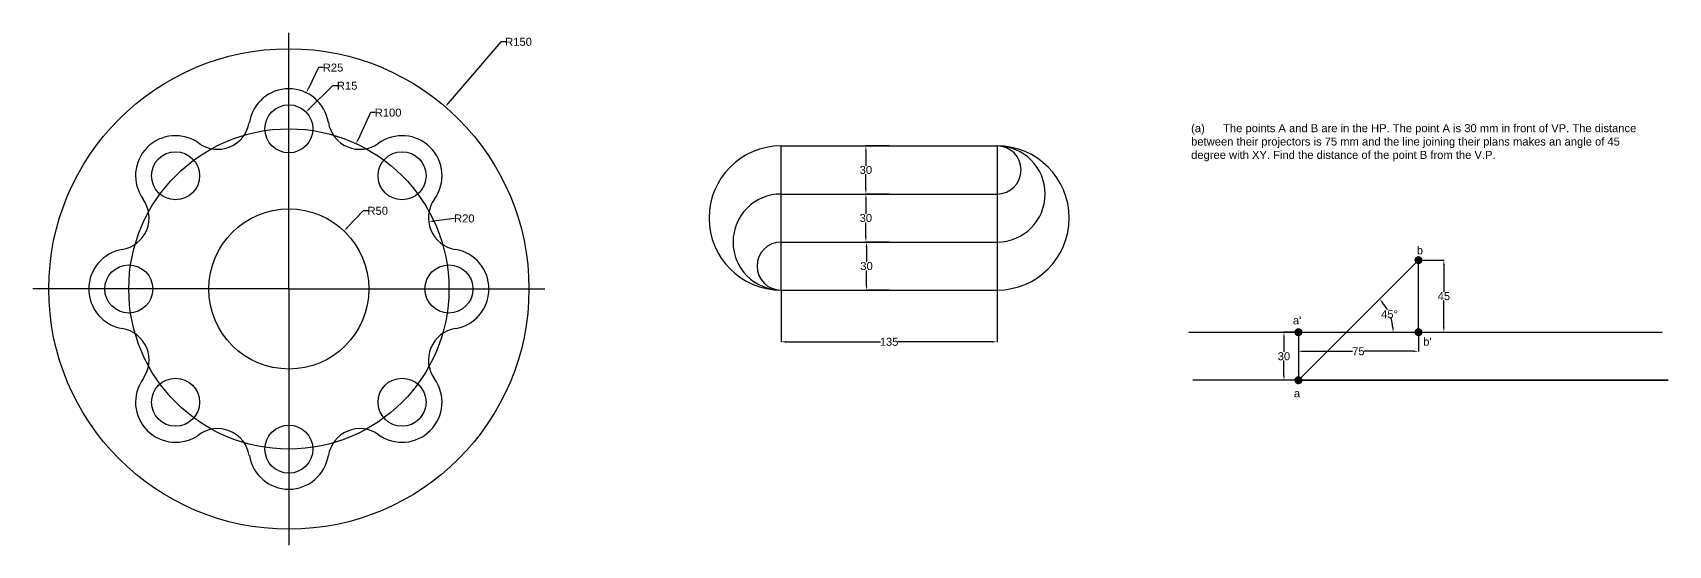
# Model space of a CAD drawing. Header units: millimetres. Extents: x 551 to 5092, y -66 to 254.
# Drawn here: x 2873 to 3895, y -66 to 254 of the extents above; entities that cross this region are included whole.
import ezdxf

# ---------------------------------------------------------------- set-up
doc = ezdxf.new("R2010")
doc.units = ezdxf.units.MM
doc.header["$PDMODE"] = 35
doc.header["$PDSIZE"] = 5
doc.styles.get("Standard").update_dxf_attribs({"font": 'arial.ttf'})
doc.dimstyles.get("Standard").update_dxf_attribs({"dimtxt": 5, "dimasz": 3, "dimexe": 0.18, "dimexo": 0.0625, "dimgap": 0.09, "dimtad": 0, "dimtih": 1, "dimtoh": 1, "dimdec": 0, "dimzin": 0, "dimdsep": 46, "dimtxsty": 'Standard', "dimcen": 0.09, "dimadec": 0, "dimazin": 0, "dimtfac": 1, "dimtdec": 0, "dimtofl": 0, "dimtmove": 0, "dimatfit": 3, "dimfxl": 1, "dimtolj": 1, "dimtzin": 0, "dimarcsym": 0})

# ---------------------------------------------------------------- blocks, each defined once
blk = doc.blocks.new('*D63')
at = {"color": 0, "lineweight": -2, "transparency": 16777216}
for p, q in [((3165.5, 248), (3132.6, 209.8)), ((3168.5, 248), (3165.5, 248)), ((3032.9, 93.7), (3033, 93.7)), ((3033, 93.6), (3033, 93.8))]:
    blk.add_line(p, q, dxfattribs=at)
at = {"color": 0, "transparency": 16777216}
blk.add_solid([(3132.3, 210.1), (3133, 209.4), (3130.7, 207.5)], dxfattribs=at)
at = {"layer": 'Defpoints', "color": 0, "transparency": 16777216}
for p in [(3130.7, 207.5), (3033, 93.7)]:
    blk.add_point(p, dxfattribs=at)
at = {"color": 0, "transparency": 16777216, "insert": (3176.5, 248), "char_height": 5, "attachment_point": 5}
blk.add_mtext('\\A1;R150', dxfattribs=at)
blk = doc.blocks.new('*D64')
at = {"color": 0, "lineweight": -2, "transparency": 16777216}
for p, q in [((3051.5, 231.9), (3045.2, 218.9)), ((3054.5, 231.9), (3051.5, 231.9)), ((3032.9, 193.7), (3033, 193.7)), ((3033, 193.6), (3033, 193.8))]:
    blk.add_line(p, q, dxfattribs=at)
at = {"color": 0, "transparency": 16777216}
blk.add_solid([(3044.7, 219.1), (3045.6, 218.7), (3043.9, 216.2)], dxfattribs=at)
at = {"layer": 'Defpoints', "color": 0, "transparency": 16777216}
for p in [(3043.9, 216.2), (3033, 193.7)]:
    blk.add_point(p, dxfattribs=at)
at = {"color": 0, "transparency": 16777216, "insert": (3060.6, 231.9), "char_height": 5, "attachment_point": 5}
blk.add_mtext('\\A1;R25', dxfattribs=at)
blk = doc.blocks.new('*D65')
at = {"color": 0, "lineweight": -2, "transparency": 16777216}
for p, q in [((3060.3, 220.6), (3045.8, 206.3)), ((3063.3, 220.6), (3060.3, 220.6)), ((3032.9, 193.7), (3033, 193.7)), ((3033, 193.6), (3033, 193.8))]:
    blk.add_line(p, q, dxfattribs=at)
at = {"color": 0, "transparency": 16777216}
blk.add_solid([(3045.5, 206.7), (3046.2, 205.9), (3043.7, 204.2)], dxfattribs=at)
at = {"layer": 'Defpoints', "color": 0, "transparency": 16777216}
for p in [(3043.7, 204.2), (3033, 193.7)]:
    blk.add_point(p, dxfattribs=at)
at = {"color": 0, "transparency": 16777216, "insert": (3069.4, 220.6), "char_height": 5, "attachment_point": 5}
blk.add_mtext('\\A1;R15', dxfattribs=at)
blk = doc.blocks.new('*D66')
at = {"color": 0, "lineweight": -2, "transparency": 16777216}
for p, q in [((3084, 203.8), (3076.3, 187.1)), ((3087, 203.8), (3084, 203.8)), ((3032.9, 93.7), (3033, 93.7)), ((3033, 93.6), (3033, 93.8))]:
    blk.add_line(p, q, dxfattribs=at)
at = {"color": 0, "transparency": 16777216}
blk.add_solid([(3075.8, 187.3), (3076.8, 186.9), (3075, 184.4)], dxfattribs=at)
at = {"layer": 'Defpoints', "color": 0, "transparency": 16777216}
for p in [(3075, 184.4), (3033, 93.7)]:
    blk.add_point(p, dxfattribs=at)
at = {"color": 0, "transparency": 16777216, "insert": (3095, 203.8), "char_height": 5, "attachment_point": 5}
blk.add_mtext('\\A1;R100', dxfattribs=at)
blk = doc.blocks.new('*D67')
at = {"color": 0, "lineweight": -2, "transparency": 16777216}
for p, q in [((3079.5, 142.5), (3069.5, 132.1)), ((3082.5, 142.5), (3079.5, 142.5)), ((3032.9, 93.7), (3033, 93.7)), ((3033, 93.6), (3033, 93.8))]:
    blk.add_line(p, q, dxfattribs=at)
at = {"color": 0, "transparency": 16777216}
blk.add_solid([(3069.2, 132.4), (3069.9, 131.7), (3067.4, 129.9)], dxfattribs=at)
at = {"layer": 'Defpoints', "color": 0, "transparency": 16777216}
for p in [(3067.4, 129.9), (3033, 93.7)]:
    blk.add_point(p, dxfattribs=at)
at = {"color": 0, "transparency": 16777216, "insert": (3088.5, 142.5), "char_height": 5, "attachment_point": 5}
blk.add_mtext('\\A1;R50', dxfattribs=at)
blk = doc.blocks.new('*D68')
at = {"color": 0, "lineweight": -2, "transparency": 16777216}
blk.add_line((3136.5, 137.7), (3123.3, 136.1), dxfattribs=at)
at = {"color": 0, "transparency": 16777216}
blk.add_solid([(3123.2, 136.6), (3123.4, 135.6), (3120.3, 135.7)], dxfattribs=at)
at = {"layer": 'Defpoints', "color": 0, "transparency": 16777216}
for p in [(3120.3, 135.7), (3140.2, 138.1)]:
    blk.add_point(p, dxfattribs=at)
at = {"color": 0, "transparency": 16777216, "insert": (3142.6, 137.7), "char_height": 5, "attachment_point": 5}
blk.add_mtext('\\A1;R20', dxfattribs=at)
blk = doc.blocks.new('*D69')
at = {"color": 0, "lineweight": -2, "transparency": 16777216}
for p, q in [((3340.5, 92.9), (3340.5, 60.5)), ((3475.5, 92.9), (3475.5, 60.5)), ((3343.5, 60.7), (3402.6, 60.7)), ((3472.5, 60.7), (3413.4, 60.7))]:
    blk.add_line(p, q, dxfattribs=at)
at = {"color": 0, "transparency": 16777216}
for points in [[(3343.5, 61.2), (3343.5, 60.2), (3340.5, 60.7)], [(3472.5, 61.2), (3472.5, 60.2), (3475.5, 60.7)]]:
    blk.add_solid(points, dxfattribs=at)
at = {"layer": 'Defpoints', "color": 0, "transparency": 16777216}
for p in [(3340.5, 93), (3475.5, 93), (3475.5, 60.7)]:
    blk.add_point(p, dxfattribs=at)
at = {"color": 0, "transparency": 16777216, "insert": (3408, 60.7), "char_height": 5, "attachment_point": 5}
blk.add_mtext('\\A1;135', dxfattribs=at)
blk = doc.blocks.new('*D70')
at = {"color": 0, "lineweight": -2, "transparency": 16777216}
for p, q in [((3408, 123), (3393.7, 123)), ((3393.9, 120), (3393.9, 110.6)), ((3393.9, 96), (3393.9, 105.3)), ((3408, 93), (3393.7, 93))]:
    blk.add_line(p, q, dxfattribs=at)
at = {"color": 0, "transparency": 16777216}
for points in [[(3393.4, 120), (3394.4, 120), (3393.9, 123)], [(3393.4, 96), (3394.4, 96), (3393.9, 93)]]:
    blk.add_solid(points, dxfattribs=at)
at = {"layer": 'Defpoints', "color": 0, "transparency": 16777216}
for p in [(3408, 123), (3393.9, 93), (3408, 93)]:
    blk.add_point(p, dxfattribs=at)
at = {"color": 0, "transparency": 16777216, "insert": (3393.9, 108), "char_height": 5, "attachment_point": 5}
blk.add_mtext('\\A1;30', dxfattribs=at)
blk = doc.blocks.new('*D71')
at = {"color": 0, "lineweight": -2, "transparency": 16777216}
for p, q in [((3408, 153), (3393.4, 153)), ((3393.5, 150), (3393.5, 140.6)), ((3393.5, 126), (3393.5, 135.3)), ((3408, 123), (3393.4, 123))]:
    blk.add_line(p, q, dxfattribs=at)
at = {"color": 0, "transparency": 16777216}
for points in [[(3393, 150), (3394, 150), (3393.5, 153)], [(3393, 126), (3394, 126), (3393.5, 123)]]:
    blk.add_solid(points, dxfattribs=at)
at = {"layer": 'Defpoints', "color": 0, "transparency": 16777216}
for p in [(3393.5, 153), (3408, 153), (3408, 123)]:
    blk.add_point(p, dxfattribs=at)
at = {"color": 0, "transparency": 16777216, "insert": (3393.5, 138), "char_height": 5, "attachment_point": 5}
blk.add_mtext('\\A1;30', dxfattribs=at)
blk = doc.blocks.new('*D72')
at = {"color": 0, "lineweight": -2, "transparency": 16777216}
for p, q in [((3408, 183), (3393.4, 183)), ((3393.5, 180), (3393.5, 170.6)), ((3393.5, 156), (3393.5, 165.3)), ((3408, 153), (3393.4, 153))]:
    blk.add_line(p, q, dxfattribs=at)
at = {"color": 0, "transparency": 16777216}
for points in [[(3393, 180), (3394, 180), (3393.5, 183)], [(3393, 156), (3394, 156), (3393.5, 153)]]:
    blk.add_solid(points, dxfattribs=at)
at = {"layer": 'Defpoints', "color": 0, "transparency": 16777216}
for p in [(3393.5, 183), (3408, 183), (3408, 153)]:
    blk.add_point(p, dxfattribs=at)
at = {"color": 0, "transparency": 16777216, "insert": (3393.5, 168), "char_height": 5, "attachment_point": 5}
blk.add_mtext('\\A1;30', dxfattribs=at)
blk = doc.blocks.new('*D73')
at = {"color": 0, "lineweight": -2, "transparency": 16777216}
for p, q in [((3663.7, 66.7), (3654.5, 66.7)), ((3654.7, 63.7), (3654.7, 54.4)), ((3654.7, 39.7), (3654.7, 49.1)), ((3663.7, 36.7), (3654.5, 36.7))]:
    blk.add_line(p, q, dxfattribs=at)
at = {"color": 0, "transparency": 16777216}
for points in [[(3654.2, 63.7), (3655.2, 63.7), (3654.7, 66.7)], [(3654.2, 39.7), (3655.2, 39.7), (3654.7, 36.7)]]:
    blk.add_solid(points, dxfattribs=at)
at = {"layer": 'Defpoints', "color": 0, "transparency": 16777216}
for p in [(3663.7, 66.7), (3654.7, 36.7), (3663.7, 36.7)]:
    blk.add_point(p, dxfattribs=at)
at = {"color": 0, "transparency": 16777216, "insert": (3654.7, 51.7), "char_height": 5, "attachment_point": 5}
blk.add_mtext('\\A1;30', dxfattribs=at)
blk = doc.blocks.new('*D74')
at = {"color": 0, "lineweight": -2, "transparency": 16777216}
for p, q in [((3738.8, 111.7), (3754.8, 111.7)), ((3754.6, 108.7), (3754.6, 91.9)), ((3754.6, 69.7), (3754.6, 86.6)), ((3738.8, 66.7), (3754.8, 66.7))]:
    blk.add_line(p, q, dxfattribs=at)
at = {"color": 0, "transparency": 16777216}
for points in [[(3754.1, 108.7), (3755.1, 108.7), (3754.6, 111.7)], [(3754.1, 69.7), (3755.1, 69.7), (3754.6, 66.7)]]:
    blk.add_solid(points, dxfattribs=at)
at = {"layer": 'Defpoints', "color": 0, "transparency": 16777216}
for p in [(3738.7, 111.7), (3738.7, 66.7), (3754.6, 66.7)]:
    blk.add_point(p, dxfattribs=at)
at = {"color": 0, "transparency": 16777216, "insert": (3754.6, 89.2), "char_height": 5, "attachment_point": 5}
blk.add_mtext('\\A1;45', dxfattribs=at)
blk = doc.blocks.new('*D75')
at = {"color": 0, "lineweight": -2, "transparency": 16777216}
for p, q in [((3663.7, 66.7), (3663.7, 54.6)), ((3738.7, 66.7), (3738.7, 54.6)), ((3666.7, 54.8), (3697.6, 54.8)), ((3735.7, 54.8), (3704.9, 54.8))]:
    blk.add_line(p, q, dxfattribs=at)
at = {"color": 0, "transparency": 16777216}
for points in [[(3666.7, 55.3), (3666.7, 54.3), (3663.7, 54.8)], [(3735.7, 55.3), (3735.7, 54.3), (3738.7, 54.8)]]:
    blk.add_solid(points, dxfattribs=at)
at = {"layer": 'Defpoints', "color": 0, "transparency": 16777216}
for p in [(3663.7, 66.7), (3738.7, 66.7), (3738.7, 54.8)]:
    blk.add_point(p, dxfattribs=at)
at = {"color": 0, "transparency": 16777216, "insert": (3701.2, 54.8), "char_height": 5, "attachment_point": 5}
blk.add_mtext('\\A1;75', dxfattribs=at)
blk = doc.blocks.new('*D76')
at = {"color": 0, "lineweight": -2, "transparency": 16777216}
for start, end in [(28.2182, 39.1116), (5.8884, 17.0099)]:
    blk.add_arc((3693.7, 66.7), 29.2, start, end, dxfattribs=at)
at = {"color": 0, "transparency": 16777216}
for points in [[(3716, 84.8), (3716.8, 85.5), (3714.4, 87.4)], [(3723.3, 69.8), (3722.3, 69.7), (3722.9, 66.7)]]:
    blk.add_solid(points, dxfattribs=at)
at = {"layer": 'Defpoints', "color": 0, "transparency": 16777216}
for p in [(3738.7, 111.7), (3721.9, 74.3), (3663.7, 66.7), (3738.7, 66.7), (3663.7, 36.7)]:
    blk.add_point(p, dxfattribs=at)
at = {"color": 0, "transparency": 16777216, "insert": (3720.7, 77.9), "char_height": 5, "attachment_point": 5}
blk.add_mtext('\\A1;45°', dxfattribs=at)

msp = doc.modelspace()

# ---------------------------------------------------------------- linework, layer by layer
for p, q in [((3033, 93.7), (3033, 253.7)), ((3340.5, 183), (3475.5, 183)), ((3340.5, 93), (3340.5, 183)), ((3475.5, 183), (3475.5, 93)), ((3340.5, 153), (3475.5, 153)), ((3340.5, 123), (3475.5, 123)), ((3663.7, 36.7), (3738.7, 111.7)), ((3738.7, 66.7), (3738.7, 111.7)), ((3033, 93.7), (2873, 93.7)), ((3033, 93.7), (3193, 93.7)), ((3033, 93.7), (3033, -66.3)), ((3340.5, 93), (3475.5, 93)), ((3595.2, 66.7), (3890.9, 66.7)), ((3663.7, 66.7), (3663.7, 36.7)), ((3663.7, 66.7), (3738.7, 66.7)), ((3894.8, 36.7), (3597.8, 36.7)), ((3663.7, 36.7), (3894.8, 36.7))]:
    msp.add_line(p, q)
at = {"const_width": 2.5}
for points in [[(3737.5, 111.7, 1), (3740, 111.7, 1)], [(3662.5, 66.7, 1), (3665, 66.7, 1)], [(3737.5, 66.7, 1), (3740, 66.7, 1)], [(3662.5, 36.7, 1), (3665, 36.7, 1)]]:
    msp.add_lwpolyline(points, format="xyb", close=True, dxfattribs=at)
for centre, radius in [((3033, 93.7), 150), ((3033, 193.7), 15), ((3033, 93.7), 100), ((2962.2, 164.4), 15), ((3103.7, 164.4), 15), ((3033, 93.7), 50), ((2933, 93.7), 15), ((3133, 93.7), 15), ((2962.2, 23), 15), ((3103.7, 23), 15), ((3033, -6.3), 15)]:
    msp.add_circle(centre, radius)
for centre, radius, start, end in [((3033, 193.7), 25, 9.244, 170.756), ((2988.5, 200.9), 20, 234.244, 350.756), ((3077.4, 200.9), 20, 189.244, 305.756), ((2962.2, 164.4), 25, 54.244, 215.756), ((3103.7, 164.4), 25, 324.244, 125.756), ((3340.5, 138), 45, 90, 270), ((3475.5, 138), 45, 270, 90), ((3475.5, 153), 30, 270, 90), ((3475.5, 168), 15, 270, 90), ((2925.7, 138.1), 20, 279.244, 35.756), ((3140.2, 138.1), 20, 144.244, 260.756), ((3340.5, 123), 30, 90, 270), ((3340.5, 108), 15, 90, 270), ((2933, 93.7), 25, 99.244, 260.756), ((3133, 93.7), 25, 279.244, 80.756), ((2925.7, 49.3), 20, 324.244, 80.756), ((3140.2, 49.3), 20, 99.244, 215.756), ((2962.2, 23), 25, 144.244, 305.756), ((3103.7, 23), 25, 234.244, 35.756), ((2988.5, -13.5), 20, 9.244, 125.756), ((3077.4, -13.5), 20, 54.244, 170.756), ((3033, -6.3), 25, 189.244, 350.756)]:
    msp.add_arc(centre, radius, start, end)

# ---------------------------------------------------------------- texts
at = {"char_height": 5, "attachment_point": 1}
for s, width, insert in [('(a)^IThe points A and B are in the HP. The point A is 30 mm in front of VP. The distance \\Pbetween their projectors is 75 mm and the line joining their plans makes an angle of 45 \\Pdegree with XY. Find the distance of the point B from the V.P.', 412.144, (3596.7, 196.6)), ('b', 12.483, (3737.7, 120.3)), ("a'", 11.855, (3660.3, 76.6)), ("b'", 12.643, (3741.7, 63.3)), ('a', 16.028, (3660.9, 31.1))]:
    msp.add_mtext_dynamic_manual_height_columns(s, width=width, gutter_width=25, heights=[0], dxfattribs=dict(at, insert=insert))

# ---------------------------------------------------------------- dimensions: what is measured, and where the dimension line sits
for center, mpoint, picture, middle in [((3033, 93.7), (3130.7, 207.5), '*D63', (3176.5, 248)), ((3033, 193.7), (3043.9, 216.2), '*D64', (3060.6, 231.9)), ((3033, 193.7), (3043.7, 204.2), '*D65', (3069.4, 220.6)), ((3033, 93.7), (3075, 184.4), '*D66', (3095, 203.8)), ((3033, 93.7), (3067.4, 129.9), '*D67', (3088.5, 142.5)), ((3140.2, 138.1), (3120.3, 135.7), '*D68', (3136.5, 137.7))]:
    dim = msp.add_radius_dim(center=center, mpoint=mpoint, dimstyle='Standard')
    dim.commit()
    dim.dimension.update_dxf_attribs({"geometry": picture, "text_midpoint": middle, "dimtype": 164})
for p1, p2, distance, picture, middle in [((3408, 153), (3408, 183), 14.5, '*D72', (3393.5, 168)), ((3408, 123), (3408, 153), 14.5, '*D71', (3393.5, 138)), ((3408, 123), (3408, 93), -14.2, '*D70', (3393.9, 108)), ((3738.7, 111.7), (3738.7, 66.7), 15.9, '*D74', (3754.6, 89.2)), ((3340.5, 93), (3475.5, 93), -32.3, '*D69', (3408, 60.7)), ((3663.7, 66.7), (3663.7, 36.7), -9, '*D73', (3654.7, 51.7)), ((3663.7, 66.7), (3738.7, 66.7), -12, '*D75', (3701.2, 54.8))]:
    dim = msp.add_aligned_dim(p1=p1, p2=p2, distance=distance, dimstyle='Standard')
    dim.commit()
    dim.dimension.update_dxf_attribs({"geometry": picture, "text_midpoint": middle})
dim = msp.add_angular_dim_2l(base=(3721.9, 74.3), line1=((3663.7, 36.7), (3738.7, 111.7)), line2=((3663.7, 66.7), (3738.7, 66.7)), dimstyle='Standard')
dim.commit()
dim.dimension.update_dxf_attribs({"geometry": '*D76', "text_midpoint": (3720.7, 77.9)})

doc.saveas('drawing.dxf')
